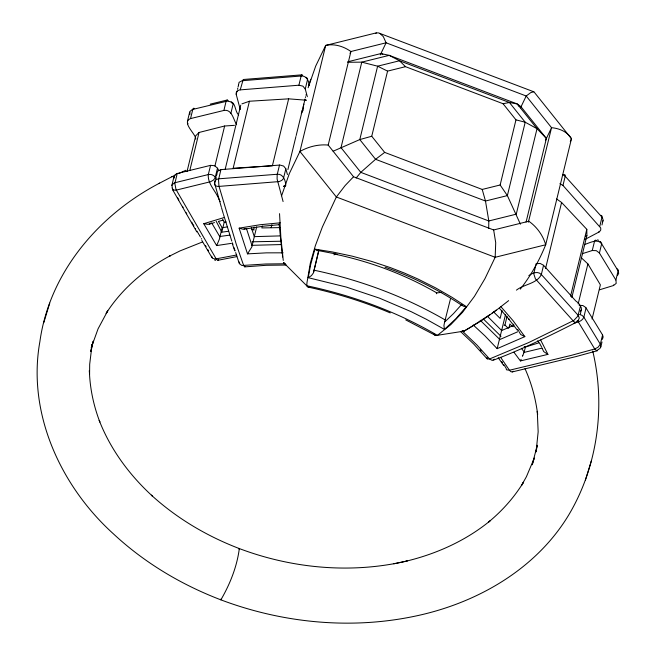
<?xml version="1.0" encoding="UTF-8"?>
<svg xmlns="http://www.w3.org/2000/svg" width="656" height="656" viewBox="0 0 656 656"><rect width="100%" height="100%" fill="white"/><g stroke="black" fill="none" stroke-linecap="round" stroke-linejoin="round"><path stroke-width="0.98" d="M488.695 228.378L488.818 220.965L485.481 201.023L482.217 189.436L384.67 152.397L371.747 136.251L387.573 71.119L405.498 66.674L503.045 103.714L515.969 119.859L525.202 122.221L537.026 128.683L546.391 138.457L526.079 222.064M211.65 256.225L212.536 258.3L215.111 259.03L236.75 254.987M220.744 599.149L220.867 599.846C281.424 622.667 348.344 629.571 411.96 616.804L413.1 616.566C475.116 604.086 535.501 570.154 568.76 514.911C597.788 466.219 605.767 405.99 592.729 350.993M519.044 331.616L520.61 334.453L524.857 336.635L497.166 348.656L484.882 335.798L473.271 325.015M542.217 348.484L543.701 351.583L547.924 354.379L540.618 339.964M235.684 252.527L239.333 263.655L241.925 265.508L265.606 263.999L285.114 263.769M308.238 277.66L310.608 264.876L314.896 249.141L332.535 251.97L352.083 256.127L371.419 261.342L390.402 267.623L404.317 273.027L417.897 278.989L435.395 287.763L452.107 297.365L466.35 306.639L456.059 318.578L444.44 329.402L426.367 319.292L411.23 311.707L379.471 298.144L346.286 287.049L308.197 277.677L311.403 275.676L313.396 272.97L318.873 250.469M580.265 311.37C583.75 308.673 578.649 302.646 575.804 300.997L543.562 265.295L541.339 274.52C536.952 283.827 523.898 284.171 516.42 290.141M497.166 348.656L505.464 314.806M313.601 272.322L318.816 249.952M172.2 188.124L172.995 189.953L175.726 190.24L210.535 181.72L213.266 180.203L215.02 178.186L217.513 168.182L218.907 170.806M581.478 309.353L580.371 313.904M236.611 124.615C233.495 119.933 232.011 108.855 223.901 110.446L190.552 118.58C180.982 122.434 196.226 134.177 195.783 139.162M598.133 349.55L599.805 348.582L600.773 347.073L600.33 344.162L602.569 334.97L585.783 307.516L582.856 305.524L579.158 305.352M600.847 346.794L601.995 341.989M217.538 168.223L214.676 165.738L210.666 165.337L176.702 173.635L174.414 175.439L174.168 178.088M230.879 113.332L233.126 104.074L230.715 101.852L227.361 101.09L192.241 109.544L189.879 111.536L189.92 114.472M303.146 107.42L303.302 106.641M303.498 105.706L303.867 104.009M159.597 183.122L158.875 183.516C98.539 215.242 49.372 272.74 39.877 341.678C27.076 412.763 60.344 485.325 112.389 532.918L113.242 533.689C144.254 562.635 181.31 584.726 220.867 599.846C230.01 584.152 237.013 566.571 239.325 548.572C207.107 536.264 176.89 518.429 151.372 495.149L152.225 495.92C129.412 474.944 110.462 449.385 99.204 420.389L99.86 422.046C93.578 405.597 89.864 388.163 89.372 370.542L89.577 374.428L89.692 364.236L92.07 344.597L90.799 351.559L93.259 341.161L91.274 347.664L98.08 328.795L107.748 310.788L106.124 313.396C121.836 288.804 144.705 269.362 170.33 255.692L169.601 256.086L180.08 250.879L202.302 242.039M215.922 178.604C214.889 175.537 211.371 173.799 208.296 174.562L174.373 182.86L172.02 184.959L172.2 187.928M218.391 221.334L222.138 227.689L219.391 239.161L216.693 245.565L231.47 243.343M304.138 102.812L305.024 99.015M521.389 348.262L524.201 352.018L525.415 347.016M256.685 226.861L251.797 247L247.509 253.872L239.12 228.149L260.243 224.713L280.219 222.819M189.65 112.209L187.403 121.458M222.679 219.235L224.204 222.228L221.785 232.183L228.583 231.256M539.248 342.744L524.784 347.221L524.939 346.598M171.847 185.492L174.07 176.349M187.796 123.902L187.936 123.328M177.218 173.479L174.857 183.557L175.997 189.502L216.382 259.259L217.866 260.293L236.8 256.611M190.527 118.588L192.921 108.953L193.635 108.199L194.594 108.56M187.017 171.601L195.709 135.841L199.039 132.471L224.639 126.009L234.446 125.337M189.789 170.568L199.039 132.471M210.584 165.361L208.296 174.562C207.46 184.082 216.209 191.396 219.17 199.793M223.901 110.446L226.164 101.024L227.214 100.065M214.906 166.058L224.639 126.009M214.774 182.868C213.635 185.345 216.923 186.821 219.03 186.394L279.112 181.581L281.736 180.425L283.376 178.719L285.852 168.83L287.443 174.57M214.914 182.286L215.053 181.712M215.193 181.138L215.471 179.99M215.75 178.834L216.177 177.112M216.455 175.956L216.874 174.234M240.285 109.552L236.242 94.497L236.521 93.349M236.8 92.193L237.078 91.045M237.497 89.314L237.784 88.166M238.062 87.01L238.481 85.288M285.852 168.805L283.638 166.075L279.915 165.041L220.924 169.617L218.522 179.752L218.948 186.083L236.34 244.532L243.696 265.614L244.598 266.836L245.385 266.393M236.242 94.497C235.266 91.922 238.563 89.749 240.235 89.872L243.204 79.507L301.932 74.841L302.613 75.571M225.197 169.207L240.752 105.181M288.648 98.843L249.428 101.237L233.159 168.215L272.379 165.82L288.648 98.843L306.36 100.212L304.318 100.335M253.856 230.24L254.126 227.083M262.31 225.959L261.834 227.935L279.94 227.607M279.505 165.058L277.168 174.758L277.103 179.006L283.089 201.556M240.293 89.872L298.898 85.214L301.202 75.752L301.932 74.841M271.141 227.665L271.863 224.696M307.336 96.727L305.261 89.011L307.557 79.433L307.229 78.228L306.049 77.293M296.168 135.53L303.966 103.574M287.902 169.568L295.93 136.505M570.285 141.491L571.466 138.728L533.984 91.856L378.528 32.915L376.224 32.89L325.688 45.412L299.931 151.454L336.356 196.989L495.173 257.283L545.702 244.762C542.955 235.299 536.879 226.902 528.826 221.236L493.656 229.953L353.543 176.759L328.197 145.066L350.919 51.512L386.089 42.796L526.202 95.997L551.548 127.682C559.297 128.387 567.465 131.667 571.466 138.728L545.702 244.762C539.593 259.743 531.77 274.085 521.955 286.975M444.653 322.006L450.565 298.513M520.421 224.204L507.375 195.603L500.143 184.992L515.969 119.859M502.053 310.501L500.134 318.406L493.648 311.944M504.169 325.269L504.94 325.023L507.055 316.315M508.941 327.852L509.868 324.023L512.082 326.352M513.099 326.762L513.73 324.154M536.1 263.86L533.763 273.782L535.419 278.89L573.131 320.833C574.131 322.506 577.305 323.269 577.37 320.53M584.783 239.538L599.428 231.798L600.748 230.026L600.724 227.952L562.979 185.476L565.283 175.833L564.964 174.783L563.889 174.455M545.562 268.468L561.593 202.474L556.575 198.957M570.531 296.299L586.8 229.321L561.593 202.474M571.819 297.578L586.89 235.52L586.8 229.321M578.166 303.966L587.891 263.917L581.241 257.701M582.225 253.708L592.253 250.535L594.631 240.859L595.361 240.129L596.386 240.432M580.412 306.106L577.879 316.118L573.811 320.456L528.597 342.612L489.532 358.971L492.238 360.439L494.312 359.152M599.781 226.353L602.093 216.685L601.7 215.603L600.568 215.348M598.838 232.158L598.977 231.584M586.062 307.91L583.856 317.151C582.225 321.26 578.305 321.94 574.057 323.211M616.976 268.804L617.952 269.452L618.198 270.518L615.902 280.071L599.428 253.036L601.716 243.507L600.601 241.802M592.065 319.029L600.371 284.843L587.891 263.917M599.543 289.796L613.499 285.532L613.647 284.95M601.978 224.959L603.135 219.973L602.249 217.431L565.169 176.226L562.536 174.578M305.393 97.506L305.581 96.76M220.006 236.463L229.928 235.102M305.967 95.259L306.155 94.513M603.028 220.678L602.413 221.884M281.621 195.734L289.378 173.463L299.931 151.454C308.468 146.665 318.398 144.148 328.197 145.066M524.201 352.018L523.66 353.387M43.772 322.711L49.725 303.129M308.115 87.773L315.716 66.043L325.688 45.412C334.511 43.46 343.703 46.396 350.919 51.512L350.025 53.382M585.439 480.044L591.31 460.971M308.763 85.354L310.731 79.286M218.669 259.464L217.948 260.276M211.24 222.778L210.912 223.302M597.821 349.976L597.108 350.788L576.132 356.544L512.197 371.936L510.786 371.649L509.441 370.246L571.056 355.437L594.73 348.976L598.018 347.245L600.322 344.22L583.717 316.938L581.97 315.331L579.568 314.462M524.054 352.42L542.299 348.024M522.84 355.355L523.488 353.797M522.775 355.511L522.422 356.356M444.571 322.112L443.94 325.548L444.44 329.402M334.035 254.938L334.421 254.044L333.592 253.241M513.976 352.288L520.429 360.939L520.708 360.308M521.151 359.316L520.782 360.144M380.267 54.94L386.089 42.796L383.317 36.613L379.808 33.341M520.536 107.814L526.202 95.997L530.77 92.594L533.754 91.791M545.513 140.286L551.548 127.682L528.375 222.171M375.872 33.554L376.224 32.89M303.244 109.978L301.276 113.529M301.924 111.102L303.408 108.47M318.677 250.305L317.143 250.731L314.929 249.173M436.33 293.773L436.814 292.92L441.685 292.355M602.585 338.75L603.143 336.922L602.593 335.019M513.238 371.173L512.238 371.927M602.487 338.89L601.913 339.496M521.126 288.058L521.545 287.517M520.298 289.124L520.716 288.591M238.932 548.965L239.325 548.572C292.535 568.621 351.706 574.016 407.245 560.946L393.789 563.807M356.134 178.047L360.792 172.356L375.576 159.301L384.67 152.397M460.758 305.466L453.493 313.609L444.916 321.784M210.847 223.376L208.001 224.377L203.754 223.712L216.66 245.615M578.231 320.399L579.297 318.07L578.362 315.528L541.339 274.52C538.002 270.764 532.073 272.945 528.834 275.635M617.608 275.29L618.674 273.363L618.296 271.158L601.659 243.843C597.632 238.071 589.457 243.114 584.701 244.426M353.543 176.759L345.146 185.541L336.356 196.989L322.408 226.91L315.347 245.721L310.337 263.081L306.959 282.736L306.77 285.991L308.058 287.082C336.184 293.166 363.785 301.678 390.279 312.92M578.157 320.464L577.624 320.735M508.646 300.628L495.157 311.149L481.406 320.743L463.726 331.321L461.57 331.247M245.426 228.608L242.859 229.206L239.186 228.181M283.54 186.542L284.212 186.05M284.884 185.55L285.557 185.049M494.599 311.264L496.207 310.083M492.205 313.002L493.804 311.846M405.744 319.907L435.838 335.552L464.128 331.108L463.439 331.436M489.819 314.7L471.164 326.868L464.341 330.927L462.382 331.034M309.271 286.869L308.058 287.082M585.513 236.275L586.89 235.52M171.831 176.784L175.177 175.201M577.231 321.104L577.665 320.825L594.943 349.32L597.042 350.804M158.875 183.516L172.503 176.431M576.526 322.219C549.343 336.052 521.881 349.509 493.296 360.201M178.735 173.553L185.861 170.257M333.141 151.224L359.791 139.572L371.747 136.251M536.288 263.769L540.101 263.409L543.545 265.278M517.879 331.706L499.413 339.718M513.927 325.278L501.643 330.542L487.597 316.438M203.754 223.712L224.483 217.439M241.933 103.869L249.428 101.237M209.313 224.188L214.487 222.548M613.499 285.532L616.189 283.384L615.943 280.137M592.253 250.526L596.32 250.658L599.428 253.036M218.604 221.351L222.761 220.236M406.007 561.224C436.404 553.918 465.67 540.782 489.983 520.938L488.556 522.094C502.234 510.811 514.197 497.428 523.455 482.283L521.413 485.637L526.415 476.699L534.32 458.019L532.229 464.784L537.264 445.244L536.083 451.91L538.158 431.82L537.28 411.337L537.633 414.354C535.673 398.602 531.491 383.112 524.989 368.631M347.713 61.803L380.923 53.571L389.213 55.35L517.248 103.96L521.036 106.772L546.391 138.457M482.217 189.436L500.143 184.992M210.24 104.148L226.968 100.073M547.924 354.379L520.429 360.939M503.045 103.714L509.417 102.492L517.248 103.96L537.026 128.683L516.256 214.168L488.818 220.965L360.792 172.356L341.013 147.633L361.776 62.148L389.213 55.35L399.512 60.762L509.417 102.492L525.202 122.221L507.375 195.603L485.481 201.023L375.576 159.301L359.791 139.572L377.618 66.19L399.512 60.762L405.498 66.674M243.983 229.174L263.696 226.164L279.3 224.688M222.138 227.689L227.091 226.96M224.204 222.228L226.131 221.941M244.934 266.861L266.344 265.286L286.196 265.049M220.924 169.617L217.653 171.06L216.816 173.996M247.509 253.872L266.418 252.855L283.121 252.822M298.898 85.214L302.916 86.149L305.261 89.011M252.101 241.802L281.145 241.236M252.199 245.319L280.817 244.573M283.474 186.23L285.516 186.107M466.35 306.639L463.267 306.213L461.775 304.72M251.502 229.625L253.519 229.567M347.762 62.271L361.776 62.148L377.618 66.19L387.573 71.119M280.497 235.889L254.307 236.636L251.305 227.591M285.672 264.294L284.237 263.86M599.912 241.662L600.371 241.736M231.265 101.828C235.848 103.714 234.946 111.635 238.661 115.038M337.471 254.274L317.922 250.502M597.386 239.94L598.674 240.235M334.421 254.044C370.296 261.564 405.064 274.569 436.814 292.92M314.085 270.206C360.046 279.923 404.662 296.446 445.334 320.038M227.312 100.081L228.19 100.696M559.904 183.647L562.979 185.476M238.448 85.182L239.096 82.303L242.146 80.713L301.137 76.006C306.254 75.432 309.238 81.049 309.058 85.592M214.537 259.94L215.685 260.309M384.998 267.197C412.222 276.693 438.274 289.575 462.242 305.606L462.316 305.63M380.923 53.571L382.825 54.3M518.174 105.682L521.036 106.772M284.294 263.425L283.933 262.687M434.903 335.241L433.682 333.855M284.114 263.31L284.073 263.737L283.728 263.048M483.382 319.013L501.02 336.307M462.283 331.034L476.904 344.99L489.565 358.955L487.367 358.988L487.088 357.561M460.709 331.665L473.689 344.006L487.121 358.807M480.249 320.292L499.536 339.226M504.94 325.023L508.293 328.377M283.605 262.662L306.713 285.745C352.493 295.364 396.962 311.764 437.404 335.364L450.803 324.63L462.644 312.19L474.444 296.373L484.964 278.636L495.173 257.283L495.715 242.704L493.656 229.953M500.799 306.573L513.074 320.702L524.857 336.635M480.217 349.73L481.348 350.976M499.396 308.254L508.99 319.292L508.646 318.873L517.395 330.214M524.234 346.499L524.784 347.221M500.61 357.323L509.458 370.271L506.457 369.795L506.104 368.205L503.767 364.564M239.752 263.302L239.071 261.924M498.232 357.692L503.611 365.417M517.568 329.32L518.56 330.722M501.75 361.546L502.57 362.752M195.398 228.477L195.709 229.001M196.964 231.117L198.538 233.774M198.85 234.307L199.17 234.84M192.913 224.262L193.217 224.795M193.528 225.32L193.84 225.844M199.481 235.381L199.801 235.914M200.113 236.447L200.433 236.98M201.384 238.587L201.695 239.12M208.001 249.797L208.624 250.846M196.784 231.888L172.421 189.42M219.908 236.857L211.896 223.286M205.492 245.557L206.123 246.623M191.667 222.163L191.978 222.687M192.29 223.212L192.602 223.737M201.843 240.457L212.027 257.726M186.132 212.7L186.747 213.749M537.674 340.784L538.658 342.498M182.475 206.345L183.081 207.411M178.834 199.932L177.628 197.776M219.826 200.99L220.154 201.597M172.823 189.076L173.422 190.174M539.56 343.129L541.585 347.024M216.177 221.261L221.785 232.183M235.127 250.92L234.02 247.689M252.076 245.811L246.484 228.665M232.478 244.155L234.7 250.723M232.355 242.761L232.913 244.417M231.806 241.105L223.491 214.463M223.245 213.643L221.548 207.87M221.31 207.042L214.569 183.172L214.84 181.081L216.341 179.531L218.604 178.826L277.267 174.258C283.138 173.569 285.86 181.007 285.737 185.673M282.408 255.471L282.621 257.004M282.195 253.921L279.112 223.999M283.261 260.448L280.858 237.357L279.546 213.651"/></g></svg>
